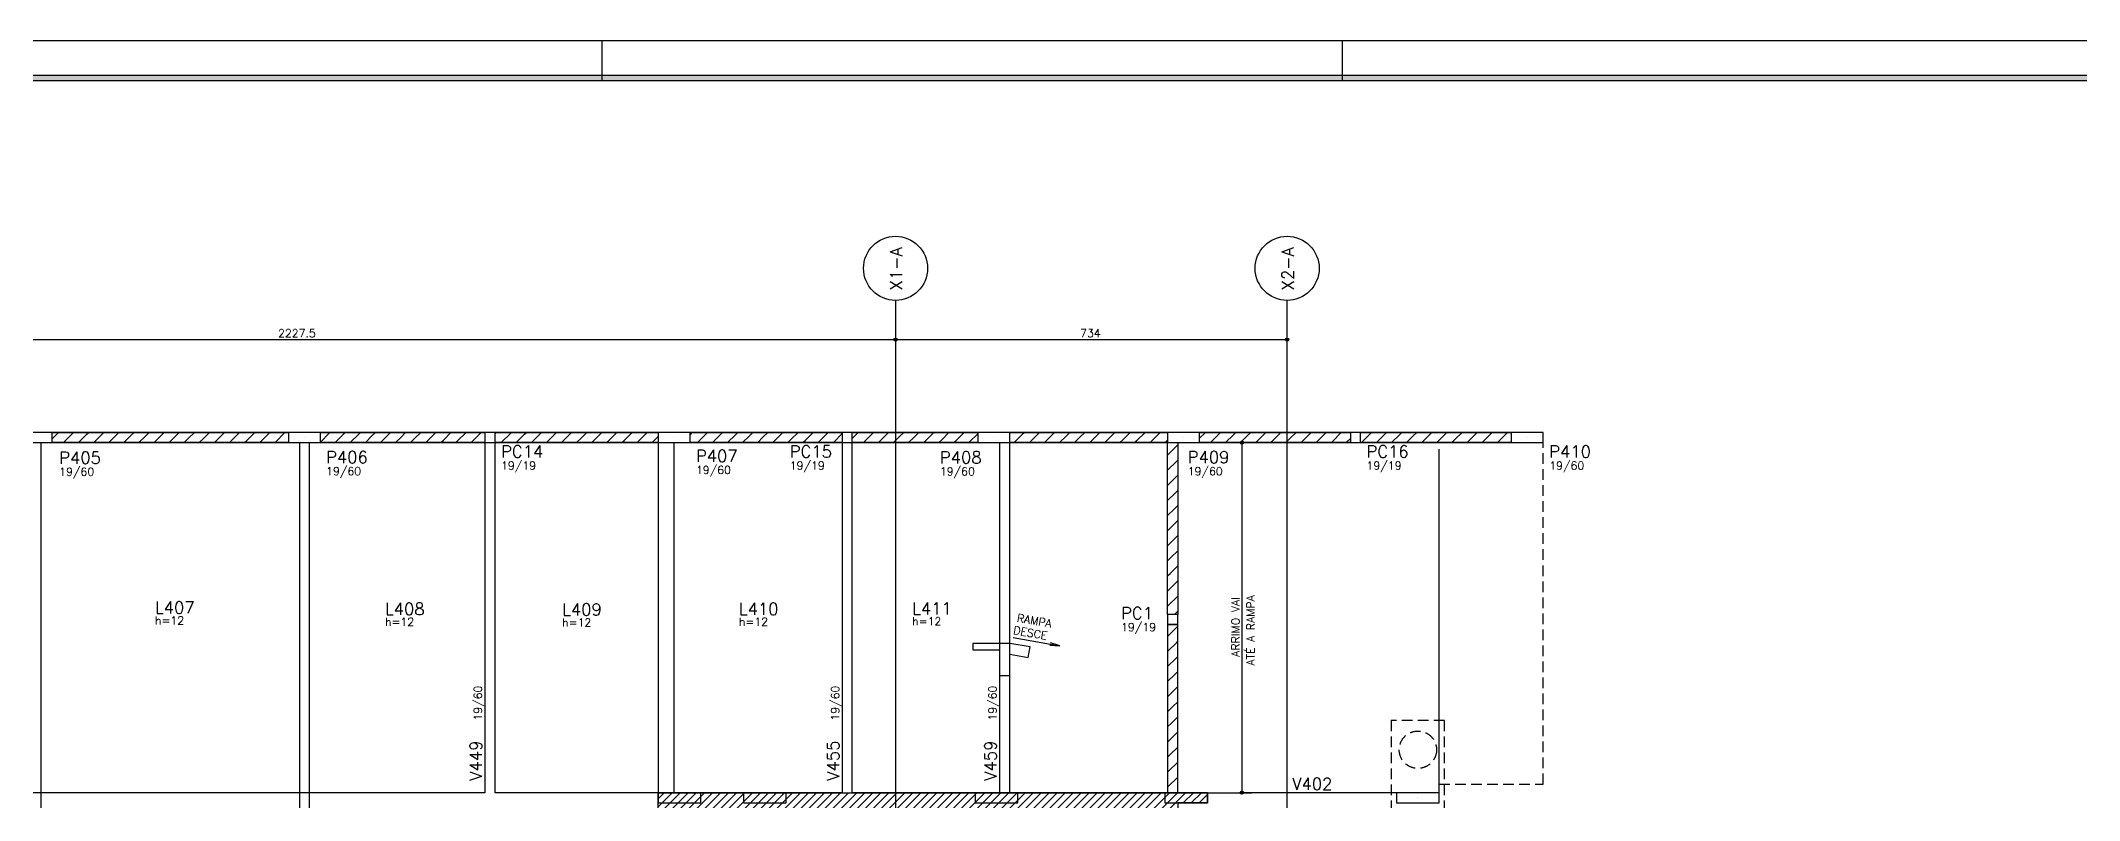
# Model space of a CAD drawing. Extents: x -9640 to 3028, y -572 to 5735.
# Drawn here: x -3574 to 247, y 4313 to 5735 of the extents above; entities that cross this region are included whole.
import ezdxf

# ---------------------------------------------------------------- set-up
doc = ezdxf.new("R2010")
doc.units = 0
doc.header["$LTSCALE"] = 100
doc.header["$MEASUREMENT"] = 0
doc.linetypes.add('ESTILO_TQS_0002', pattern=[0.3, 0.2, -0.1])
doc.linetypes.add('ESTILO_TQS_0004', pattern=[2.4, 1.5, 0.2, 0.15, -0.2, 0.15, -0.2])
doc.layers.get('0').update_dxf_attribs({"color": 245, "linetype": 'CONTINUOUS'})
for name, color, linetype in [('01', 7, 'CONTINUOUS'), ('10', 7, 'CONTINUOUS'), ('11', 7, 'CONTINUOUS'), ('12', 7, 'CONTINUOUS'), ('13', 7, 'CONTINUOUS'), ('18', 4, 'CONTINUOUS'), ('2', 5, 'CONTINUOUS'), ('205', 5, 'ESTILO_TQS_0004'), ('210', 7, 'ESTILO_TQS_0002'), ('221', 102, 'CONTINUOUS'), ('237', 7, 'CONTINUOUS'), ('240', 43, 'CONTINUOUS'), ('242', 7, 'CONTINUOUS'), ('3', 1, 'CONTINUOUS'), ('30', 7, 'CONTINUOUS'), ('4', 3, 'CONTINUOUS'), ('8', 7, 'CONTINUOUS'), ('9', 3, 'CONTINUOUS')]:
    doc.layers.add(name, color=color, linetype=linetype)
doc.styles.get("Standard").update_dxf_attribs({"font": 'ROMANS.SHX'})

# ---------------------------------------------------------------- blocks, each defined once
blk = doc.blocks.new('_H0B108D4A6C-000')
for p, q in [((-1749.060557, 4982.596), (-1731.723234, 4999.933322)), ((-1731.723234, 4999.933322), (-1730.060557, 5001.596)), ((-1720.776286, 4982.596), (-1705.144999, 4998.227287)), ((-1705.144999, 4998.227287), (-1701.776286, 5001.596)), ((-1692.492014, 4982.596), (-1678.566763, 4996.521252)), ((-1678.566763, 4996.521252), (-1673.492014, 5001.596)), ((-1664.207743, 4982.596), (-1651.988527, 4994.815216)), ((-1651.988527, 4994.815216), (-1645.207743, 5001.596)), ((-1635.923472, 4982.596), (-1625.410291, 4993.109181)), ((-1625.410291, 4993.109181), (-1616.923472, 5001.596)), ((-1607.639201, 4982.596), (-1598.832055, 4991.403145)), ((-1598.832055, 4991.403145), (-1588.639201, 5001.596)), ((-1579.354929, 4982.596), (-1572.253819, 4989.69711)), ((-1572.253819, 4989.69711), (-1560.354929, 5001.596)), ((-1551.070658, 4982.596), (-1545.675584, 4987.991075)), ((-1545.675584, 4987.991075), (-1532.070658, 5001.596)), ((-1522.786387, 4982.596), (-1519.097348, 4986.285039)), ((-1519.097348, 4986.285039), (-1503.786387, 5001.596)), ((-1494.502116, 4982.596), (-1492.519112, 4984.579004)), ((-1492.519112, 4984.579004), (-1475.502116, 5001.596)), ((-1466.217844, 4982.596), (-1465.940876, 4982.872968)), ((-1465.940876, 4982.872968), (-1461.626, 4987.187844))]:
    blk.add_line(p, q)
blk = doc.blocks.new('_H0B108D4A6C-003')
for p, q in [((-1401.626, 4990.619302), (-1391.341034, 5000.904268)), ((-1391.341034, 5000.904268), (-1390.649302, 5001.596)), ((-1381.365031, 4982.596), (-1364.839188, 4999.121843)), ((-1364.839188, 4999.121843), (-1362.365031, 5001.596)), ((-1353.080759, 4982.596), (-1338.337342, 4997.339418)), ((-1338.337342, 4997.339418), (-1334.080759, 5001.596)), ((-1324.796488, 4982.596), (-1311.835496, 4995.556993)), ((-1311.835496, 4995.556993), (-1305.796488, 5001.596)), ((-1296.512217, 4982.596), (-1285.333649, 4993.774568)), ((-1285.333649, 4993.774568), (-1277.512217, 5001.596)), ((-1268.227946, 4982.596), (-1258.831803, 4991.992143)), ((-1258.831803, 4991.992143), (-1249.227946, 5001.596)), ((-1239.943674, 4982.596), (-1232.329957, 4990.209717)), ((-1232.329957, 4990.209717), (-1220.943674, 5001.596)), ((-1211.659403, 4982.596), (-1205.828111, 4988.427292)), ((-1205.828111, 4988.427292), (-1192.659403, 5001.596)), ((-1183.375132, 4982.596), (-1179.326265, 4986.644867)), ((-1179.326265, 4986.644867), (-1164.375132, 5001.596)), ((-1155.090861, 4982.596), (-1152.824418, 4984.862442)), ((-1152.824418, 4984.862442), (-1136.090861, 5001.596)), ((-1126.806589, 4982.596), (-1126.322572, 4983.080017)), ((-1126.322572, 4983.080017), (-1119.126, 4990.276589))]:
    blk.add_line(p, q)
blk = doc.blocks.new('_H0B108D4A6C-042')
for p, q in [((-1461.626, 4958.903573), (-1442.920245, 4977.609329)), ((-1442.920245, 4977.609329), (-1442.626, 4977.903573)), ((-1461.626, 4930.619302), (-1444.693846, 4947.551456)), ((-1444.693846, 4947.551456), (-1442.626, 4949.619302)), ((-1461.626, 4902.335031), (-1446.467447, 4917.493584)), ((-1448.241048, 4887.435711), (-1442.626, 4893.050759)), ((-1446.467447, 4917.493584), (-1442.626, 4921.335031)), ((-1461.626, 4874.050759), (-1448.241048, 4887.435711)), ((-1461.626, 4845.766488), (-1450.014649, 4857.377839)), ((-1450.014649, 4857.377839), (-1442.626, 4864.766488)), ((-1461.626, 4817.482217), (-1451.78825, 4827.319967)), ((-1451.78825, 4827.319967), (-1442.626, 4836.482217)), ((-1461.626, 4789.197946), (-1453.561852, 4797.262094)), ((-1455.335453, 4767.204222), (-1442.626, 4779.913674)), ((-1453.561852, 4797.262094), (-1442.626, 4808.197946)), ((-1461.626, 4760.913674), (-1455.335453, 4767.204222)), ((-1457.109054, 4737.146349), (-1442.626, 4751.629403)), ((-1461.626, 4732.629403), (-1457.109054, 4737.146349)), ((-1461.626, 4704.345132), (-1458.882655, 4707.088477)), ((-1458.882655, 4707.088477), (-1442.626, 4723.345132)), ((-1461.626, 4676.060861), (-1460.656256, 4677.030604)), ((-1460.656256, 4677.030604), (-1442.626, 4695.060861)), ((-1448.806589, 4660.596), (-1442.626, 4666.776589))]:
    blk.add_line(p, q)
blk = doc.blocks.new('_H0B108D4A6C-021')
for p, q in [((-1461.626, 4619.492318), (-1442.825223, 4638.293095)), ((-1442.825223, 4638.293095), (-1442.626, 4638.492318)), ((-1461.626, 4591.208047), (-1444.640767, 4608.19328)), ((-1444.640767, 4608.19328), (-1442.626, 4610.208047)), ((-1461.626, 4562.923776), (-1446.456312, 4578.093464)), ((-1461.626, 4534.639504), (-1448.271856, 4547.993648)), ((-1448.271856, 4547.993648), (-1442.626, 4553.639504)), ((-1446.456312, 4578.093464), (-1442.626, 4581.923776)), ((-1461.626, 4506.355233), (-1450.087401, 4517.893833)), ((-1450.087401, 4517.893833), (-1442.626, 4525.355233)), ((-1461.626, 4478.070962), (-1451.902945, 4487.794017)), ((-1451.902945, 4487.794017), (-1442.626, 4497.070962)), ((-1461.626, 4449.786691), (-1453.718489, 4457.694201)), ((-1455.534034, 4427.594386), (-1442.626, 4440.502419)), ((-1453.718489, 4457.694201), (-1442.626, 4468.786691)), ((-1461.626, 4421.502419), (-1455.534034, 4427.594386)), ((-1461.626, 4393.218148), (-1457.349578, 4397.49457)), ((-1457.349578, 4397.49457), (-1442.626, 4412.218148)), ((-1461.626, 4364.933877), (-1459.165123, 4367.394754)), ((-1460.980667, 4337.294939), (-1442.626, 4355.649606)), ((-1459.165123, 4367.394754), (-1442.626, 4383.933877)), ((-1461.626, 4336.649606), (-1460.980667, 4337.294939)), ((-1443.395334, 4326.596), (-1442.626, 4327.365334))]:
    blk.add_line(p, q)
blk = doc.blocks.new('_H0B108D4A6C-001')
for p, q in [((-1098.522318, 4982.596), (-1080.820726, 5000.297592)), ((-1080.820726, 5000.297592), (-1079.522318, 5001.596)), ((-1070.238047, 4982.596), (-1054.31888, 4998.515167)), ((-1054.31888, 4998.515167), (-1051.238047, 5001.596)), ((-1041.953776, 4982.596), (-1027.817034, 4996.732742)), ((-1027.817034, 4996.732742), (-1022.953776, 5001.596)), ((-1013.669504, 4982.596), (-1001.315187, 4994.950317)), ((-1001.315187, 4994.950317), (-994.669504, 5001.596)), ((-985.385233, 4982.596), (-974.813341, 4993.167892)), ((-974.813341, 4993.167892), (-966.385233, 5001.596)), ((-957.100962, 4982.596), (-948.311495, 4991.385467)), ((-948.311495, 4991.385467), (-938.100962, 5001.596)), ((-928.816691, 4982.596), (-921.809649, 4989.603042)), ((-921.809649, 4989.603042), (-909.816691, 5001.596)), ((-900.532419, 4982.596), (-895.307803, 4987.820617)), ((-895.307803, 4987.820617), (-881.532419, 5001.596)), ((-872.248148, 4982.596), (-868.805956, 4986.038192)), ((-868.805956, 4986.038192), (-853.248148, 5001.596)), ((-843.963877, 4982.596), (-842.30411, 4984.255767)), ((-842.30411, 4984.255767), (-824.963877, 5001.596))]:
    blk.add_line(p, q)
blk = doc.blocks.new('_H0B108D4A6C-004')
for p, q in [((-2052.626, 4990.157541), (-2042.043173, 5000.740367)), ((-2042.043173, 5000.740367), (-2041.187541, 5001.596)), ((-2031.903269, 4982.596), (-2015.874655, 4998.624615)), ((-2015.874655, 4998.624615), (-2012.903269, 5001.596)), ((-2003.618998, 4982.596), (-1989.706136, 4996.508862)), ((-1989.706136, 4996.508862), (-1984.618998, 5001.596)), ((-1975.334727, 4982.596), (-1963.537617, 4994.393109)), ((-1963.537617, 4994.393109), (-1956.334727, 5001.596)), ((-1947.050456, 4982.596), (-1937.369099, 4992.277357)), ((-1937.369099, 4992.277357), (-1928.050456, 5001.596)), ((-1918.766184, 4982.596), (-1911.20058, 4990.161604)), ((-1911.20058, 4990.161604), (-1899.766184, 5001.596)), ((-1890.481913, 4982.596), (-1885.032061, 4988.045852)), ((-1885.032061, 4988.045852), (-1871.481913, 5001.596)), ((-1862.197642, 4982.596), (-1858.863543, 4985.930099)), ((-1858.863543, 4985.930099), (-1843.197642, 5001.596)), ((-1833.913371, 4982.596), (-1832.695024, 4983.814347)), ((-1832.695024, 4983.814347), (-1817.626, 4998.883371))]:
    blk.add_line(p, q)
blk = doc.blocks.new('_H0B108D4A6C-005')
for p, q in [((-2356.626007, 4997.284517), (-2352.583992, 5001.326532)), ((-2352.583992, 5001.326532), (-2352.314524, 5001.596)), ((-2343.030253, 4982.596), (-2326.067488, 4999.558765)), ((-2326.067488, 4999.558765), (-2324.030253, 5001.596)), ((-2314.745982, 4982.596), (-2299.550983, 4997.790999)), ((-2299.550983, 4997.790999), (-2295.745982, 5001.596)), ((-2286.461711, 4982.596), (-2273.034479, 4996.023232)), ((-2273.034479, 4996.023232), (-2267.461711, 5001.596)), ((-2258.177439, 4982.596), (-2246.517975, 4994.255465)), ((-2246.517975, 4994.255465), (-2239.177439, 5001.596)), ((-2229.893168, 4982.596), (-2220.00147, 4992.487698)), ((-2220.00147, 4992.487698), (-2210.893168, 5001.596)), ((-2201.608897, 4982.596), (-2193.484966, 4990.719931)), ((-2193.484966, 4990.719931), (-2182.608897, 5001.596)), ((-2173.324626, 4982.596), (-2166.968462, 4988.952164)), ((-2166.968462, 4988.952164), (-2154.324626, 5001.596)), ((-2145.040354, 4982.596), (-2140.451957, 4987.184397)), ((-2140.451957, 4987.184397), (-2126.040354, 5001.596)), ((-2116.756083, 4982.596), (-2113.935453, 4985.41663)), ((-2113.935453, 4985.41663), (-2097.756083, 5001.596)), ((-2088.471812, 4982.596), (-2087.418949, 4983.648863)), ((-2087.418949, 4983.648863), (-2071.626, 4999.441812))]:
    blk.add_line(p, q)
blk = doc.blocks.new('_H0B108D4A6C-006')
for p, q in [((-2722.126004, 4999.480047), (-2720.133943, 5001.472108)), ((-2720.133943, 5001.472108), (-2720.010051, 5001.596)), ((-2710.725779, 4982.596), (-2693.505762, 4999.816018)), ((-2693.505762, 4999.816018), (-2691.725779, 5001.596)), ((-2682.441508, 4982.596), (-2666.87758, 4998.159928)), ((-2666.87758, 4998.159928), (-2663.441508, 5001.596)), ((-2654.157237, 4982.596), (-2640.249399, 4996.503838)), ((-2640.249399, 4996.503838), (-2635.157237, 5001.596)), ((-2625.872966, 4982.596), (-2613.621217, 4994.847748)), ((-2613.621217, 4994.847748), (-2606.872966, 5001.596)), ((-2597.588694, 4982.596), (-2586.993036, 4993.191658)), ((-2586.993036, 4993.191658), (-2578.588694, 5001.596)), ((-2569.304423, 4982.596), (-2560.364855, 4991.535568)), ((-2560.364855, 4991.535568), (-2550.304423, 5001.596)), ((-2541.020152, 4982.596), (-2533.736673, 4989.879478)), ((-2533.736673, 4989.879478), (-2522.020152, 5001.596)), ((-2512.735881, 4982.596), (-2507.108492, 4988.223389)), ((-2507.108492, 4988.223389), (-2493.735881, 5001.596)), ((-2484.451609, 4982.596), (-2480.480311, 4986.567299)), ((-2480.480311, 4986.567299), (-2465.451609, 5001.596)), ((-2456.167338, 4982.596), (-2453.852129, 4984.911209)), ((-2453.852129, 4984.911209), (-2437.167338, 5001.596)), ((-2427.883067, 4982.596), (-2427.223948, 4983.255119)), ((-2427.223948, 4983.255119), (-2416.626007, 4993.85306))]:
    blk.add_line(p, q)
blk = doc.blocks.new('_H0B108D4A6C-007')
for p, q in [((-3049.126, 4983.607034), (-3032.182265, 5000.55077)), ((-3032.182265, 5000.55077), (-3031.137034, 5001.596)), ((-3021.852763, 4982.596), (-3005.541422, 4998.907341)), ((-3005.541422, 4998.907341), (-3002.852763, 5001.596)), ((-2993.568492, 4982.596), (-2978.900579, 4997.263912)), ((-2978.900579, 4997.263912), (-2974.568492, 5001.596)), ((-2965.284221, 4982.596), (-2952.259737, 4995.620484)), ((-2952.259737, 4995.620484), (-2946.284221, 5001.596)), ((-2936.999949, 4982.596), (-2925.618894, 4993.977055)), ((-2925.618894, 4993.977055), (-2917.999949, 5001.596)), ((-2908.715678, 4982.596), (-2898.978052, 4992.333626)), ((-2898.978052, 4992.333626), (-2889.715678, 5001.596)), ((-2880.431407, 4982.596), (-2872.337209, 4990.690198)), ((-2872.337209, 4990.690198), (-2861.431407, 5001.596)), ((-2852.147136, 4982.596), (-2845.696366, 4989.046769)), ((-2845.696366, 4989.046769), (-2833.147136, 5001.596)), ((-2823.862864, 4982.596), (-2819.055524, 4987.403341)), ((-2819.055524, 4987.403341), (-2804.862864, 5001.596)), ((-2795.578593, 4982.596), (-2792.414681, 4985.759912)), ((-2792.414681, 4985.759912), (-2776.578593, 5001.596)), ((-2767.294322, 4982.596), (-2765.773838, 4984.116483)), ((-2765.773838, 4984.116483), (-2748.294322, 5001.596))]:
    blk.add_line(p, q)
blk = doc.blocks.new('_H0B108D4A6C-008')
for p, q in [((-3552.126, 4989.723917), (-3540.742163, 5001.107754)), ((-3540.742163, 5001.107754), (-3540.253917, 5001.596)), ((-3530.969645, 4982.596), (-3513.621097, 4999.944548)), ((-3513.621097, 4999.944548), (-3511.969645, 5001.596)), ((-3502.685374, 4982.596), (-3486.500032, 4998.781342)), ((-3486.500032, 4998.781342), (-3483.685374, 5001.596)), ((-3474.401103, 4982.596), (-3459.378967, 4997.618136)), ((-3459.378967, 4997.618136), (-3455.401103, 5001.596)), ((-3446.116832, 4982.596), (-3432.257901, 4996.45493)), ((-3432.257901, 4996.45493), (-3427.116832, 5001.596)), ((-3417.83256, 4982.596), (-3405.136836, 4995.291724)), ((-3405.136836, 4995.291724), (-3398.83256, 5001.596)), ((-3389.548289, 4982.596), (-3378.015771, 4994.128518)), ((-3378.015771, 4994.128518), (-3370.548289, 5001.596)), ((-3361.264018, 4982.596), (-3350.894706, 4992.965312)), ((-3350.894706, 4992.965312), (-3342.264018, 5001.596)), ((-3332.979747, 4982.596), (-3323.77364, 4991.802106)), ((-3323.77364, 4991.802106), (-3313.979747, 5001.596)), ((-3304.695476, 4982.596), (-3296.652575, 4990.638901)), ((-3296.652575, 4990.638901), (-3285.695476, 5001.596)), ((-3276.411204, 4982.596), (-3269.53151, 4989.475695)), ((-3269.53151, 4989.475695), (-3257.411204, 5001.596)), ((-3248.126933, 4982.596), (-3242.410444, 4988.312489)), ((-3242.410444, 4988.312489), (-3229.126933, 5001.596)), ((-3219.842662, 4982.596), (-3215.289379, 4987.149283)), ((-3215.289379, 4987.149283), (-3200.842662, 5001.596)), ((-3191.558391, 4982.596), (-3188.168314, 4985.986077)), ((-3188.168314, 4985.986077), (-3172.558391, 5001.596)), ((-3163.274119, 4982.596), (-3161.047249, 4984.822871)), ((-3161.047249, 4984.822871), (-3144.274119, 5001.596)), ((-3134.989848, 4982.596), (-3133.926183, 4983.659665)), ((-3133.926183, 4983.659665), (-3115.989848, 5001.596))]:
    blk.add_line(p, q)

msp = doc.modelspace()

# ---------------------------------------------------------------- hatches: boundary and pattern name
at = {"layer": '205', "linetype": 'Continuous'}
h = msp.add_hatch(dxfattribs=at)
h.set_pattern_fill('ANSI31', color=256, scale=85)
edge = h.paths.add_edge_path()
edge.add_line((-2416.626021, 4326.596), (-1386.626, 4326.596))
edge.add_line((-1386.626, 4326.596), (-1386.626, 4307.596))
edge.add_line((-1386.626, 4307.596), (-1442.626, 4307.596))
edge.add_line((-1442.626, 4307.596), (-1442.626, 2972.596))
edge.add_line((-1442.626, 2972.596), (-1252.626443, 2972.596))
edge.add_line((-1252.626443, 2972.596), (-1252.626443, 2896.596))
edge.add_line((-1252.626443, 2896.596), (-1246.626, 2896.596))
edge.add_line((-1246.626, 2896.596), (-1246.626, 2816.596))
edge.add_line((-1246.626, 2816.596), (-1252.626, 2816.596))
edge.add_line((-1252.626, 2816.596), (-1252.626, 2302.596))
edge.add_line((-1252.626, 2302.596), (-1442.626, 2302.596))
edge.add_line((-1442.626, 2302.596), (-1442.626, 1867.096))
edge.add_line((-1442.626, 1867.096), (-1341.626, 1867.096))
edge.add_line((-1341.626, 1867.096), (-1341.626, 1837.096))
edge.add_line((-1341.626, 1837.096), (-1442.626, 1837.096))
edge.add_line((-1442.626, 1837.096), (-1442.626, 661.596))
edge.add_line((-1442.626, 661.596), (-1386.626, 661.596026))
edge.add_line((-1386.626, 661.596026), (-1386.626, 642.596))
edge.add_line((-1386.626, 642.596), (-2446.626007, 642.596026))
edge.add_line((-2446.626007, 642.596026), (-2446.626007, 661.596026))
edge.add_line((-2446.626007, 661.596026), (-2416.626007, 661.596026))
edge.add_line((-2416.626007, 661.596026), (-2416.626007, 4326.596))

# ---------------------------------------------------------------- linework, layer by layer
for p, q in [((-2522.075601, 5735.409286), (-2522.075601, 5660.409286)), ((-1134.575601, 5735.409286), (-1134.575601, 5660.409286))]:
    msp.add_line(p, q)
for points in [[(-9639.575601, -572.090714), (3027.924399, -572.090714), (3027.924399, 5735.409286), (-9639.575601, 5735.409286), (-9639.575601, -572.090714)], [(2952.924399, -497.090714), (2952.924399, -507.590714), (-9462.575601, -507.590714), (-9462.575601, 5670.909286), (2952.924399, 5670.909286), (2952.924399, 5660.409286), (-9452.075601, 5660.409286), (-9452.075601, -497.090714), (2952.924399, -497.090714)], [(-9452.075601, -497.090714), (2952.924399, -497.090714), (2952.924399, 5660.409286), (-9452.075601, 5660.409286), (-9452.075601, -497.090714)]]:
    msp.add_lwpolyline(points)
for points in [[(-9452.075601, 5660.409286), (-9462.575601, 5670.909286), (2952.924399, 5670.909286)], [(-9452.075601, 5660.409286), (2952.924399, 5670.909286), (2952.924399, 5660.409286)]]:
    msp.add_solid(points)
at = {"layer": '01'}
for points in [[(-3572.626, 4326.596), (-3572.626, 4982.596)], [(-3109.126, 5001.596), (-3552.126, 5001.596)], [(-3552.126, 4982.596), (-3109.126, 4982.596)], [(-3088.626, 4982.596), (-3088.626, 4326.596)], [(-3069.626, 4326.596), (-3069.626, 4982.596)], [(-2741.126003, 5001.596), (-3049.126, 5001.596)], [(-3049.126, 4982.596), (-2741.126004, 4982.596)], [(-2741.126004, 4982.596), (-2741.126004, 4326.596)], [(-2722.126004, 4326.596), (-2722.126004, 4982.596)], [(-2416.626007, 5001.596), (-2722.126003, 5001.596)], [(-2722.126003, 4982.596), (-2416.626007, 4982.596)], [(-2416.626007, 4982.596), (-2416.626007, 4326.596)], [(-2386.626007, 4326.596), (-2386.626007, 4982.596)], [(-2071.626, 5001.596), (-2356.626007, 5001.596)], [(-2356.626007, 4982.596), (-2071.626, 4982.596)], [(-2071.626, 4982.596), (-2071.626, 4326.596)], [(-1817.626, 5001.596), (-2052.626, 5001.596)], [(-2052.626, 4326.596), (-2052.626, 4982.596)], [(-2052.626, 4982.596), (-1817.626, 4982.596)], [(-1776.626, 4982.596), (-1776.626, 4326.596)], [(-1461.626, 5001.596), (-1757.626, 5001.596)], [(-1757.626, 4326.596), (-1757.626, 4982.596)], [(-1757.626, 4982.596), (-1461.626, 4982.596)], [(-1119.126, 5001.596), (-1401.626, 5001.596)], [(-1401.626, 4982.596), (-1119.126, 4982.596)], [(-817.626, 5001.596), (-1100.126, 5001.596)], [(-1100.126, 4982.596), (-817.626, 4982.596)], [(-3088.626, 4326.596), (-3572.626, 4326.596)], [(-2741.126004, 4326.596), (-3069.626, 4326.596)], [(-2416.626021, 4326.596), (-2722.126004, 4326.596)], [(-2256.626021, 4326.596), (-2336.626021, 4326.596)], [(-2071.626, 4326.596), (-2176.626021, 4326.596)], [(-1822.626, 4326.596), (-2052.626, 4326.596)], [(-1466.626, 4326.596), (-1742.626, 4326.596)], [(-1032.626, 4326.596), (-1327.126, 4326.596)]]:
    msp.add_lwpolyline(points, dxfattribs=at)
at = {"layer": '18'}
for p, q in [((-1971.623768, 5249.096126), (-1971.623768, -248.404)), ((-1237.623768, -248.404), (-1237.623768, 5249.096126))]:
    msp.add_line(p, q, dxfattribs=at)
for centre in [(-1971.623768, 5309.096126), (-1237.623768, 5309.096126)]:
    msp.add_circle(centre, 60, dxfattribs=at)
at = {"layer": '2'}
msp.add_lwpolyline([(-1032.626, 4307.596), (-952.626, 4307.596), (-952.626, 4326.596), (-1032.626, 4326.596), (-1032.626, 4307.596)], dxfattribs=at)
at = {"layer": '205', "linetype": 'Continuous'}
msp.add_lwpolyline([(-2416.626021, 4326.596), (-1386.626, 4326.596), (-1386.626, 4307.596), (-1442.626, 4307.596), (-1442.626, 2972.596), (-1252.626443, 2972.596), (-1252.626443, 2896.596), (-1246.626, 2896.596), (-1246.626, 2816.596), (-1252.626, 2816.596), (-1252.626, 2302.596), (-1442.626, 2302.596), (-1442.626, 1867.096), (-1341.626, 1867.096), (-1341.626, 1837.096), (-1442.626, 1837.096), (-1442.626, 661.596), (-1386.626, 661.596026), (-1386.626, 642.596), (-2446.626007, 642.596026), (-2446.626007, 661.596026), (-2416.626007, 661.596026), (-2416.626007, 4326.596)], dxfattribs=at)
at = {"layer": '210'}
for p, q in [((-757.626, 4342.596), (-757.626, 5001.596)), ((-1042.626, 4462.096), (-1042.626, 4172.096)), ((-942.626, 4462.096), (-1042.626, 4462.096)), ((-942.626, 4172.096), (-942.626, 4462.096)), ((-952.626, 4326.596), (-952.625964, 4342.596)), ((-952.625964, 4342.596), (-757.626, 4342.596)), ((-952.625964, 4342.596), (-757.626, 4342.596))]:
    msp.add_line(p, q, dxfattribs=at)
msp.add_circle((-992.626, 4407.096), 35, dxfattribs=at)
at = {"layer": '221', "color": 102}
for p, q in [((-4199.123325, 5175.422781), (-1971.623768, 5175.422781)), ((-1971.623768, 5191.438558), (-1971.623768, 5191.438558)), ((-1971.623768, 5191.438558), (-1971.623768, 5191.438558)), ((-1971.623768, 5175.422781), (-1237.623768, 5175.422781)), ((-1971.623768, 5172.688558), (-1971.623768, 5156.672781)), ((-1971.623768, 5172.688558), (-1971.623768, 5156.672781)), ((-1237.623768, 5191.587101), (-1237.623768, 5194.172781)), ((-1237.623768, 5172.837101), (-1237.623768, 5172.837101)), ((-1365.895129, 4982.596), (-1365.895129, 4982.596)), ((-1347.145129, 4982.596), (-1303.54883, 4982.596)), ((-1322.29883, 4982.596), (-1322.29883, 4326.596)), ((-1442.626, 4326.596), (-1442.626, 4326.596)), ((-1423.876, 4326.596), (-1303.54883, 4326.596))]:
    msp.add_line(p, q, dxfattribs=at)
msp.add_lwpolyline([(-1751.190372, 4617.211979), (-1663.530852, 4601.958971), (-1682.264802, 4602.734593), (-1663.530852, 4601.958971), (-1681.425713, 4607.556867)], dxfattribs=at)
for centre, radius in [((-1971.623768, 5175.422781), 3), ((-1971.623768, 5175.422781), 3), ((-1971.623768, 5175.422781), 1.5), ((-1971.623768, 5175.422781), 1.5), ((-1237.623768, 5175.422781), 3), ((-1237.623768, 5175.422781), 1.5), ((-1322.29883, 4982.596), 3), ((-1322.29883, 4982.596), 1.5), ((-1322.29883, 4326.596), 3), ((-1322.29883, 4326.596), 1.5)]:
    msp.add_circle(centre, radius, dxfattribs=at)
at = {"layer": '237'}
msp.add_line((-952.626, 4326.596), (-952.626, 4970.396), dxfattribs=at)
at = {"layer": '240'}
for points in [[(-3552.126, 5001.596), (-3109.126, 5001.596), (-3109.126, 4982.596), (-3552.126, 4982.596), (-3552.126, 5001.596)], [(-3049.126, 5001.596), (-2741.126004, 5001.596), (-2741.126004, 4982.596), (-3049.126, 4982.596), (-3049.126, 5001.596)], [(-2722.126004, 5001.596), (-2416.626007, 5001.596), (-2416.626007, 4982.596), (-2722.126004, 4982.596), (-2722.126004, 5001.596)], [(-2356.626007, 5001.596), (-2071.626, 5001.596), (-2071.626, 4982.596), (-2356.626007, 4982.596), (-2356.626007, 5001.596)], [(-2052.626, 5001.596), (-1817.626, 5001.596), (-1817.626, 4982.596), (-2052.626, 4982.596), (-2052.626, 5001.596)], [(-1757.626, 5001.596), (-1461.626, 5001.596), (-1461.626, 4982.596), (-1757.626, 4982.596), (-1757.626, 5001.596)], [(-1461.626, 4982.596), (-1442.626, 4982.596), (-1442.626, 4660.596), (-1461.626, 4660.596), (-1461.626, 4982.596)], [(-1401.626, 5001.596), (-1119.126, 5001.596), (-1119.126, 4982.596), (-1401.626, 4982.596), (-1401.626, 5001.596)], [(-1100.126, 5001.596), (-817.626, 5001.596), (-817.626, 4982.596), (-1100.126, 4982.596), (-1100.126, 5001.596)], [(-1461.626, 4326.596), (-1442.626, 4326.596), (-1442.626, 4641.596), (-1461.626, 4641.596), (-1461.626, 4326.596)]]:
    msp.add_lwpolyline(points, dxfattribs=at)
at = {"layer": '242'}
for p, q in [((-3079.126, 4992.096), (-3079.126, 4992.096)), ((-2731.626003, 4992.096), (-2731.626003, 4992.096)), ((-2386.626007, 4992.096), (-2386.626007, 4992.096)), ((-2062.126, 4992.096), (-2062.126, 4992.096)), ((-1787.626, 4992.096), (-1787.626, 4992.096)), ((-1431.626, 4992.096), (-1431.626, 4992.096)), ((-1109.626, 4992.096), (-1109.626, 4992.096)), ((-787.626, 4992.096), (-787.626, 4992.096)), ((-1452.126, 4651.096), (-1452.126, 4651.096)), ((-2376.626021, 4317.096), (-2376.626021, 4317.096)), ((-2216.626021, 4317.096), (-2216.626021, 4317.096)), ((-1782.626, 4317.096), (-1782.626, 4317.096)), ((-1426.626, 4317.096), (-1426.626, 4317.096)), ((-992.626, 4317.096), (-992.626, 4317.096))]:
    msp.add_line(p, q, dxfattribs=at)
at = {"layer": '3'}
for points in [[(-3591.626, 4219.596), (-3572.626, 4219.596), (-3572.626, 4326.596), (-3591.626, 4326.596), (-3591.626, 4219.596)], [(-3088.626, 4219.596), (-3069.626, 4219.596), (-3069.626, 4326.596), (-3088.626, 4326.596), (-3088.626, 4219.596)], [(-2416.626021, 4307.596), (-2336.626021, 4307.596), (-2336.626021, 4326.596), (-2416.626021, 4326.596), (-2416.626021, 4307.596)], [(-2256.626021, 4307.596), (-2176.626021, 4307.596), (-2176.626021, 4326.596), (-2256.626021, 4326.596), (-2256.626021, 4307.596)], [(-1822.626, 4307.596), (-1742.626, 4307.596), (-1742.626, 4326.596), (-1822.626, 4326.596), (-1822.626, 4307.596)], [(-1466.626, 4307.596), (-1386.626, 4307.596), (-1386.626, 4326.596), (-1466.626, 4326.596), (-1466.626, 4307.596)]]:
    msp.add_lwpolyline(points, dxfattribs=at)
at = {"layer": '30'}
msp.add_lwpolyline([(-1757.570479, 4606.232059), (-1826.451206, 4606.232059), (-1826.451206, 4594.232059), (-1776.570479, 4594.232059), (-1776.570479, 4546.232059), (-1757.570479, 4546.232059), (-1757.570479, 4585.931545), (-1722.860061, 4579.891834), (-1719.434924, 4599.596291), (-1757.570479, 4606.232059)], dxfattribs=at)
at = {"layer": '4'}
for points in [[(-3552.126, 4982.596), (-3552.126, 5001.596), (-3612.126, 5001.596), (-3612.126, 4982.596), (-3552.126, 4982.596)], [(-3049.126, 4982.596), (-3049.126, 5001.596), (-3109.126, 5001.596), (-3109.126, 4982.596), (-3049.126, 4982.596)], [(-2741.126003, 4982.596), (-2722.126003, 4982.596), (-2722.126003, 5001.596), (-2741.126003, 5001.596), (-2741.126003, 4982.596)], [(-2356.626007, 4982.596), (-2356.626007, 5001.596), (-2416.626007, 5001.596), (-2416.626007, 4982.596), (-2356.626007, 4982.596)], [(-2071.626, 4982.596), (-2052.626, 4982.596), (-2052.626, 5001.596), (-2071.626, 5001.596), (-2071.626, 4982.596)], [(-1757.626, 4982.596), (-1757.626, 5001.596), (-1817.626, 5001.596), (-1817.626, 4982.596), (-1757.626, 4982.596)], [(-1401.626, 4982.596), (-1401.626, 5001.596), (-1461.626, 5001.596), (-1461.626, 4982.596), (-1401.626, 4982.596)], [(-1119.126, 4982.596), (-1100.126, 4982.596), (-1100.126, 5001.596), (-1119.126, 5001.596), (-1119.126, 4982.596)], [(-757.626, 4982.596), (-757.626, 5001.596), (-817.626, 5001.596), (-817.626, 4982.596), (-757.626, 4982.596)], [(-1461.626, 4641.596), (-1442.626, 4641.596), (-1442.626, 4660.596), (-1461.626, 4660.596), (-1461.626, 4641.596)]]:
    msp.add_lwpolyline(points, dxfattribs=at)

# ---------------------------------------------------------------- block references
at = {"layer": '240'}
for name in ['_H0B108D4A6C-008', '_H0B108D4A6C-007', '_H0B108D4A6C-006', '_H0B108D4A6C-005', '_H0B108D4A6C-004', '_H0B108D4A6C-000', '_H0B108D4A6C-042', '_H0B108D4A6C-003', '_H0B108D4A6C-001', '_H0B108D4A6C-021']:
    msp.add_blockref(name, (0, 0), dxfattribs=at)

# ---------------------------------------------------------------- texts
at = {"layer": '10', "linetype": 'Continuous'}
for s, p in [('L407', (-3359.588426, 4662.128681)), ('L408', (-2928.488008, 4659.591269)), ('L409', (-2596.352665, 4658.641796)), ('L410', (-2265.140747, 4659.693674)), ('L411', (-1940.394593, 4660.695238))]:
    msp.add_text(s, height=22.5, dxfattribs=at).set_placement(p)
at = {"layer": '11', "linetype": 'Continuous'}
for p in [(-2746.751004, 4461.596), (-2077.251, 4461.596), (-1782.251, 4461.596)]:
    msp.add_text('19/60', height=15, rotation=90, dxfattribs=at).set_placement(p)
at = {"layer": '12', "linetype": 'Continuous'}
for s, p in [('19/60', (-3539.058332, 4920.48265)), ('19/60', (-3038.80197, 4921.507351)), ('19/19', (-2710.876003, 4931.971)), ('19/60', (-2345.588051, 4923.78099)), ('19/19', (-2169.824865, 4931.971)), ('19/60', (-1888.447633, 4921.082253)), ('19/60', (-1423.993699, 4921.459482)), ('19/19', (-1088.876, 4931.971)), ('19/60', (-746.376, 4931.971)), ('19/19', (-1548.877622, 4629.29065))]:
    msp.add_text(s, height=15, dxfattribs=at).set_placement(p)
at = {"layer": '13', "linetype": 'Continuous'}
for p in [(-3359.588426, 4641.728681), (-2928.488008, 4639.191269), (-2596.352665, 4638.241796), (-2265.140747, 4639.293674), (-1940.394593, 4640.295238)]:
    msp.add_text('h=12', height=15, dxfattribs=at).set_placement(p)
at = {"layer": '18'}
for s, p in [('X1-A', (-1958.8732, 5267.841332)), ('X2-A', (-1224.8732, 5267.841332))]:
    msp.add_text(s, height=22.5, rotation=90, dxfattribs=at).set_placement(p)
at = {"layer": '221', "color": 102}
for s, p in [('2227.5', (-3128.873546, 5179.922781)), ('734', (-1625.623768, 5179.922781))]:
    msp.add_text(s, height=15, dxfattribs=at).set_placement(p)
msp.add_text('ARRIMO VAI', height=15, rotation=90, dxfattribs=at).set_placement((-1326.79883, 4581.096))
at = {"layer": '221', "linetype": 'Continuous'}
msp.add_text('ATÉ A RAMPA', height=15, rotation=90, dxfattribs=at).set_placement((-1298.590921, 4564.870058))
at = {"layer": '30'}
for s, p in [('RAMPA', (-1744.915723, 4647.174231)), ('DESCE', (-1751.72654, 4624.180516))]:
    msp.add_text(s, height=15, rotation=-10, dxfattribs=at).set_placement(p)
at = {"layer": '8', "linetype": 'Continuous'}
for s, rotation, p in [('V449', 90, (-2746.751004, 4349.096)), ('V455', 90, (-2077.251, 4349.096)), ('V459', 90, (-1782.251, 4349.096)), ('V402', 360, (-1228.081099, 4331.897698))]:
    msp.add_text(s, height=22.5, rotation=rotation, dxfattribs=at).set_placement(p)
at = {"layer": '9', "linetype": 'Continuous'}
for s, p in [('PC14', (-2710.876003, 4954.471)), ('P407', (-2345.588051, 4946.28099)), ('PC15', (-2169.824865, 4954.471)), ('PC16', (-1088.876, 4954.471)), ('P410', (-746.376, 4954.471)), ('P405', (-3539.058332, 4942.98265)), ('P406', (-3038.80197, 4944.007351)), ('P408', (-1888.447633, 4943.582253)), ('P409', (-1423.993699, 4943.959482)), ('PC1', (-1548.877622, 4651.79065))]:
    msp.add_text(s, height=22.5, dxfattribs=at).set_placement(p)

doc.saveas('drawing.dxf')
